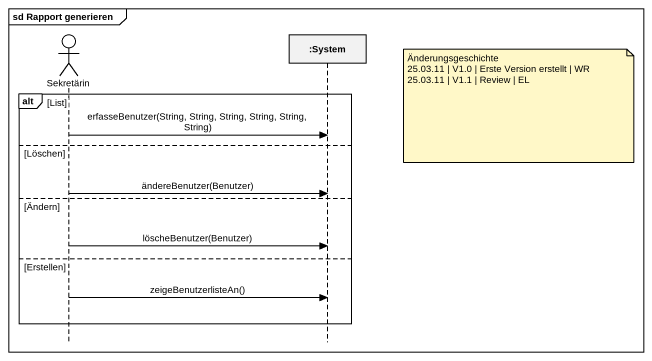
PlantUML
@startuml
mainframe sd Rapport generieren
hide footbox
actor Sekretärin
participant ":System" as System

alt List
  note right of System
    Änderungsgeschichte
    25.03.11 | V1.0 | Erste Version erstellt | WR
    25.03.11 | V1.1 | Review | EL
  end note
  Sekretärin -> System : erfasseBenutzer(String, String, String, String, String, String)
else Löschen
  Sekretärin -> System : ändereBenutzer(Benutzer)
else Ändern
  Sekretärin -> System : löscheBenutzer(Benutzer)
else Erstellen
  Sekretärin -> System : zeigeBenutzerlisteAn()
end
@enduml
